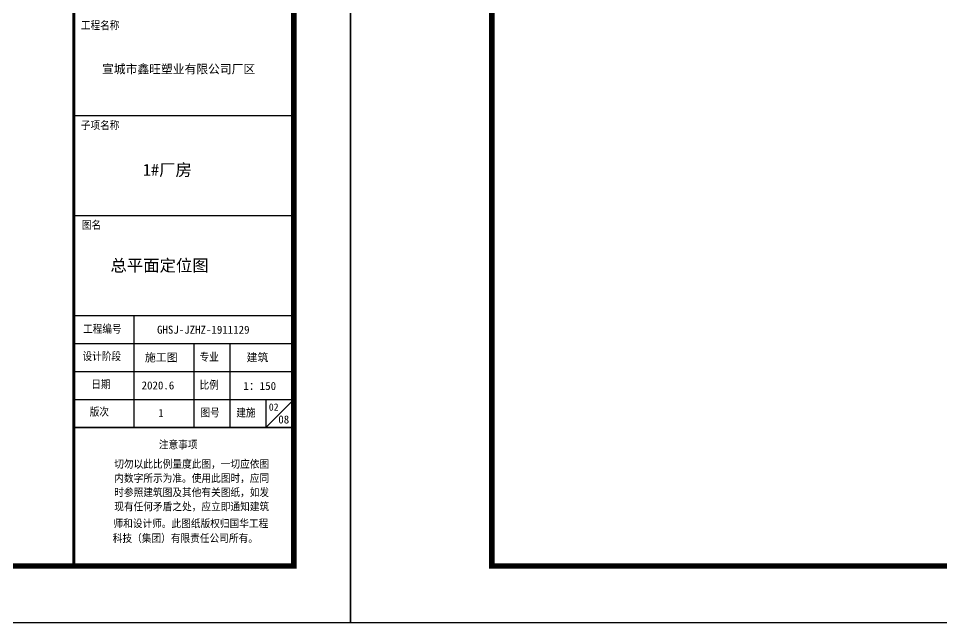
# Model space of a CAD drawing. Extents: x -21908402 to 2004492, y 83987 to 5079726.
# Drawn here: x 1939225 to 1955541, y 398987 to 409671 of the extents above; entities that cross this region are included whole.
import ezdxf

# ---------------------------------------------------------------- set-up
doc = ezdxf.new("R2010")
doc.units = 0
doc.header["$LTSCALE"] = 1000
doc.layers.get('0').update_dxf_attribs({"linetype": 'CONTINUOUS'})
for name, color, linetype in [('1', 140, 'CONTINUOUS'), ('PP-PM-TK', 7, 'CONTINUOUS'), ('PUB_TEXT', 7, 'CONTINUOUS'), ('PUB_TITLE', 4, 'CONTINUOUS')]:
    doc.layers.add(name, color=color, linetype=linetype)
doc.styles.add('-黑体', font='simhei.ttf', dxfattribs={"width": 0.8})
doc.styles.add('TQ', font='txt.shx', dxfattribs={"width": 0.8, "bigfont": 'hztxt.shx'})

# ---------------------------------------------------------------- blocks, each defined once
blk = doc.blocks.new('TK')
at = {"layer": '1'}
for p, q in [((1742537, 353940), (1748371, 353940)), ((1742537, 351288), (1748371, 351288))]:
    blk.add_line(p, q, dxfattribs=at)
at = {"layer": '1', "color": 4}
for p, q in [((1742537, 348637), (1748371, 348637)), ((1744128, 348637), (1744128, 345667)), ((1742537, 347894), (1748371, 347894)), ((1745719, 347894), (1745719, 345667)), ((1746678, 347894), (1746678, 345667)), ((1742537, 347152), (1748371, 347152)), ((1742537, 346409), (1748371, 346409)), ((1747628, 346409), (1747628, 345667)), ((1748371, 346409), (1747628, 345667))]:
    blk.add_line(p, q, dxfattribs=at)
at = {"layer": '1', "color": 4, "const_width": 42.4}
blk.add_lwpolyline([(1742537, 345667), (1748371, 345667)], dxfattribs=at)
at = {"layer": 'PP-PM-TK', "color": 4, "const_width": 74.2}
blk.add_lwpolyline([(1742537, 401993), (1742537, 341993)], dxfattribs=at)
at = {"layer": 'PUB_TEXT', "color": 2, "style": 'TQ'}
for s, height, p in [('工程名称', 212.1, (1742727, 356211)), ('子项名称', 212.1, (1742727, 353559)), ('图名', 212.1, (1742753, 350915)), ('工程编号', 212.1, (1742785, 348159)), ('设计阶段', 212.1, (1742771, 347431)), ('专业', 212.1, (1745873, 347413)), ('日期', 212.1, (1743002, 346688)), ('比例', 212.1, (1745873, 346671)), ('版次', 212.1, (1742961, 345960)), ('图号', 212.1, (1745896, 345936)), ('建施', 212.1, (1746846, 345935)), ('注意事项', 205.3, (1744792, 345092)), ('切勿以此比例量度此图，一切应依图', 205.34, (1743610, 344577)), ('内数字所示为准。使用此图时，应同', 205.34, (1743610, 344201)), ('时参照建筑图及其他有关图纸，如发', 205.34, (1743610, 343825)), ('现有任何矛盾之处，应立即通知建筑', 205.34, (1743610, 343448)), ('师和设计师。此图纸版权归国华工程', 205.34, (1743589, 343000)), ('科技（集团）有限责任公司所有。', 205.34, (1743570, 342608))]:
    blk.add_text(s, height=height, dxfattribs=at).set_placement(p)
at = {"layer": 'PUB_TITLE', "color": 255, "style": '-黑体'}
for s, height, p in [('宣城市鑫旺塑业有限公司厂区', 229.1, (1743286, 355060)), ('1#厂房', 318.2, (1744367, 352344)), ('GHSJ-JZHZ-1911129', 212.13, (1744744, 348155)), ('施工图', 212.1, (1744422, 347420)), ('建筑', 212.1, (1747119, 347420)), ('2020.6', 212.1, (1744336, 346678)), ('1：150', 212.1, (1747035, 346663)), ('1', 212, (1744775, 345945)), ('08', 212.1, (1747960, 345774))]:
    blk.add_text(s, height=height, dxfattribs=at).set_placement(p)

msp = doc.modelspace()

# ---------------------------------------------------------------- linework, layer by layer
at = {"layer": 'PUB_TITLE'}
for points in [[(1885691.5, 398987.2), (1945091.5, 398987.2), (1945091.5, 440987.2), (1885691.5, 440987.2)], [(1945091.5, 398987.2), (2004491.5, 398987.2), (2004491.5, 440987.2), (1945091.5, 440987.2)]]:
    msp.add_lwpolyline(points, close=True, dxfattribs=at)
at = {"layer": 'PUB_TITLE', "const_width": 100}
for points in [[(1888191.5, 399987.2), (1944091.5, 399987.2), (1944091.5, 439987.2), (1888191.5, 439987.2)], [(1947591.5, 399987.2), (2003491.5, 399987.2), (2003491.5, 439987.2), (1947591.5, 439987.2)]]:
    msp.add_lwpolyline(points, close=True, dxfattribs=at)

# ---------------------------------------------------------------- block references
at = {"xscale": 0.6666666666278616, "yscale": 0.6666666666569654, "zscale": 0.6666666666666665}
msp.add_blockref('TK', (778511.1, 171992.1), dxfattribs=at)

# ---------------------------------------------------------------- texts
at = {"layer": 'PUB_TITLE', "color": 255, "style": '-黑体'}
for s, height, p in [('总平面定位图', 212.13, (1940850.7, 405196.8)), ('02', 127.28, (1943650.1, 402735.1))]:
    msp.add_text(s, height=height, dxfattribs=at).set_placement(p)

doc.saveas('drawing.dxf')
